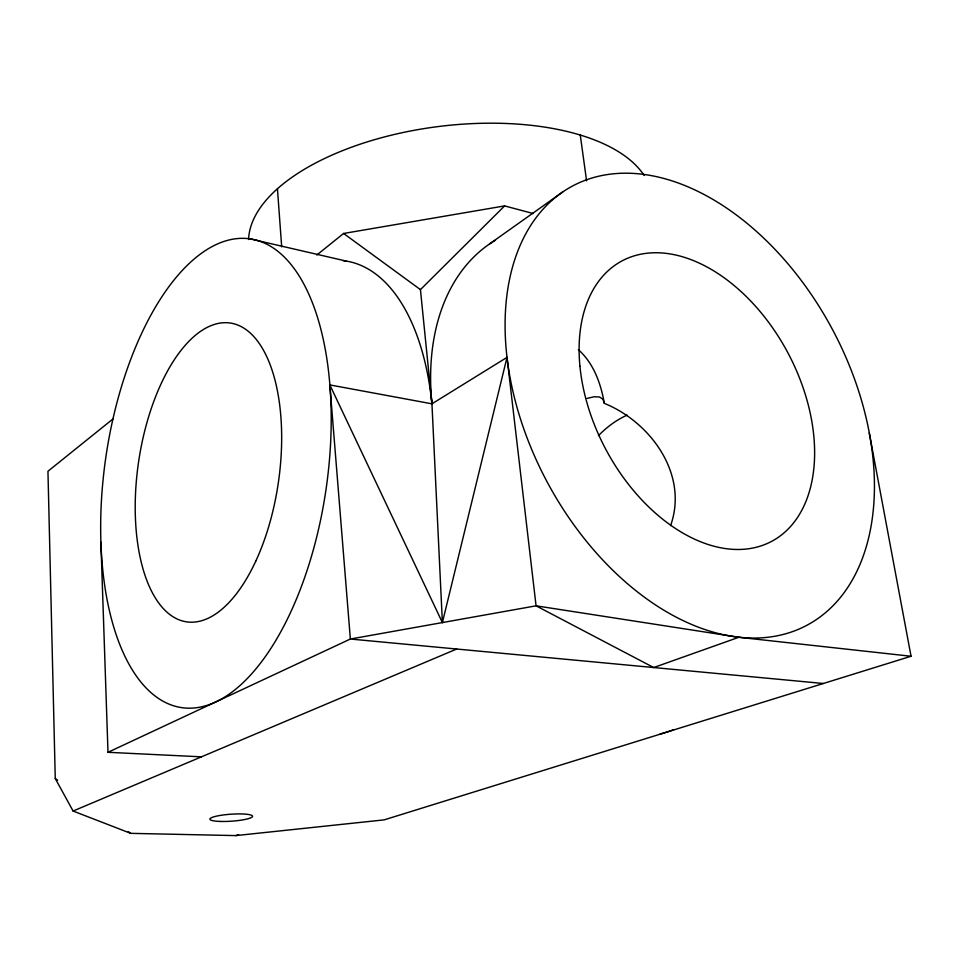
<?xml version="1.0" encoding="UTF-8"?>
<svg xmlns="http://www.w3.org/2000/svg" width="959" height="959" viewBox="0 0 959 959"><rect width="100%" height="100%" fill="white"/><g stroke="black" fill="none" stroke-linecap="round" stroke-linejoin="round"><path stroke-width="1.44" d="M329.836 384.919L442.387 622.571L507.011 357.371L431.946 403.823L329.836 384.919L350.359 639.03L107.995 752.3L100.899 542.255M670.581 525.628C688.754 474.609 650.885 422.272 604.314 403.343L602.899 399.172L599.471 396.978L594.148 396.75L587.064 398.405M442.387 622.571L431.946 403.823L420.438 289.618L504.626 205.909L533.228 213.545M113.126 418.831L47.95 471.253L55.262 778.54L73.1 811.038L130.688 833.347L235.782 835.601L384.091 819.885L911.05 656.256L869.25 432.905M316.818 255.01L343.598 233.469L504.626 205.909M489.534 243.958L562.729 191.98M73.1 811.038L456.676 649.027M235.782 835.601L238.599 834.594M911.05 656.256L738.838 637.279L653.702 667.548L536.069 605.824L350.359 639.03L823.349 683.491M107.995 752.3L201.426 756.831M738.838 637.279L536.069 605.824L507.011 357.371M250.227 238.887A236.861 111.256 -81.7 0 1 294.065 604.638A236.861 111.256 -81.7 0 1 103.464 576.203A236.861 111.256 -81.7 0 1 250.227 238.887L345.971 261.028M55.262 778.54L57.66 780.278M128.29 831.609L130.688 833.347M343.598 233.469L420.438 289.618M578.373 349.675C593.693 363.365 600.885 383.576 604.314 403.343M580.279 135.075L586.584 180.843M277.439 188.695L281.694 246.895M248.585 239.51A203.08 95.612 -7.2 0 1 423.434 128.698A203.08 95.612 -7.2 0 1 644.136 175.485M343.166 260.656A228.901 118.305 -81.7 0 1 431.946 403.823A236.226 160.968 62.1 0 1 495.491 240.17M673.805 729.595A200.839 137.209 -81.3 0 1 660.056 734.031M598.5 435.602A128.182 87.329 -81.3 0 1 627.102 415.139M507.131 358.366A248.932 161.747 61.9 0 0 804.745 626.395A248.932 161.747 61.9 0 0 757.322 232.186A248.932 161.747 61.9 0 0 507.131 358.366M255.729 561.243A151.007 70.654 -81.7 0 0 233.169 323.591A151.007 70.654 -81.7 0 0 136.37 532.473A151.007 70.654 -81.7 0 0 255.729 561.243M579.931 366.218A158.942 103.045 61.9 0 0 767.356 543.453A158.942 103.045 61.9 0 0 743.285 293.658A158.942 103.045 61.9 0 0 579.931 366.218M220.51 821.443A21.374 3.5 -3.9 0 0 252.577 816.325A21.374 3.5 -3.9 0 0 220.666 815.354A21.374 3.5 -3.9 0 0 220.51 821.443"/></g></svg>
